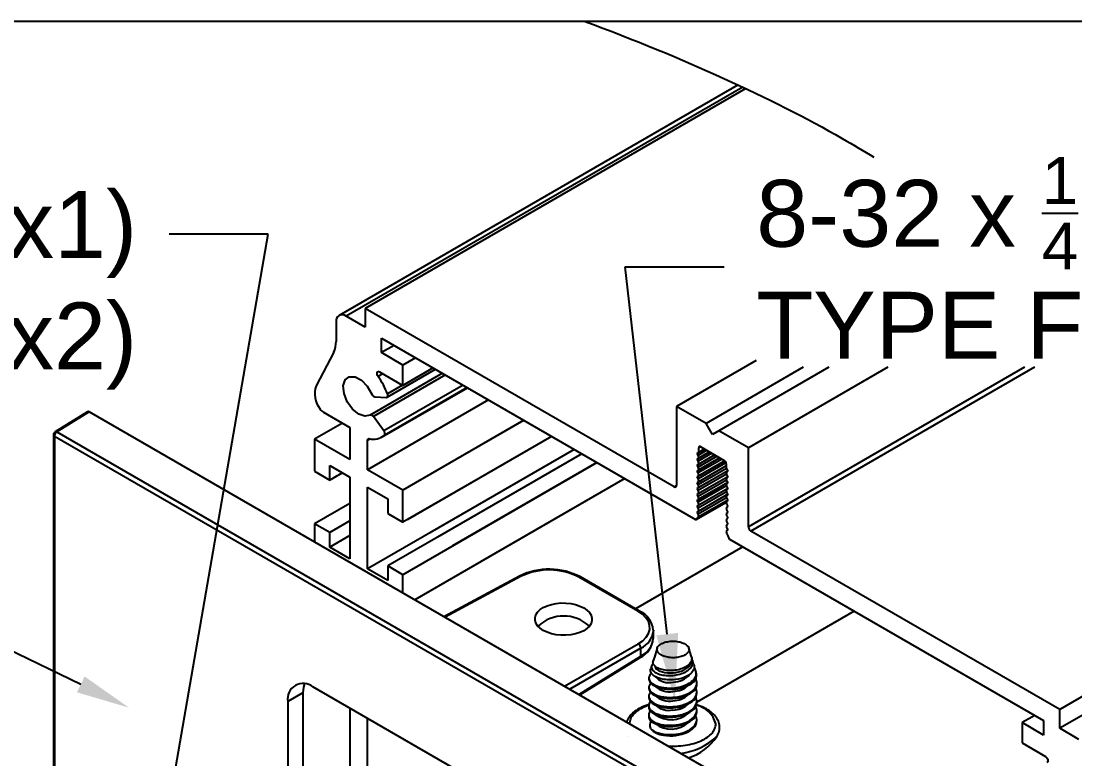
# Model space of a CAD drawing. Extents: x -0.92 to 7.46, y -5.99 to 0.
# Drawn here: x 2.168 to 5.122, y -2.069 to 0 of the extents above; entities that cross this region are included whole.
import ezdxf
from ezdxf import colors
from ezdxf.entities.mleader import LeaderData, LeaderLine
from ezdxf.math import Vec2, Vec3

# ---------------------------------------------------------------- set-up
doc = ezdxf.new("R2010")
doc.units = 0
doc.header["$LTSCALE"] = 0.5
doc.header["$MEASUREMENT"] = 0
for name, color, linetype in [('Dimension', 10, 'CONTINUOUS'), ('End Cap', 92, 'CONTINUOUS'), ('FAB DWG', 221, 'CONTINUOUS'), ('Hardware', 242, 'CONTINUOUS'), ('Housing', 150, 'CONTINUOUS')]:
    doc.layers.add(name, color=color, linetype=linetype)
doc.layers.add('Text-Unprinted', color=131, linetype='CONTINUOUS', plot=False)
doc.styles.add('LSAD_Standard', font='arial.ttf')
doc.styles.get("Standard").update_dxf_attribs({"font": 'arial.ttf'})

msp = doc.modelspace()

# ---------------------------------------------------------------- linework, layer by layer
at = {"layer": 'Dimension', "transparency": 16777216}
msp.add_open_spline([(3.7467, 0), (4.0276, -0.1045), (4.269, -0.2141), (4.4701, -0.3288), (4.5006, -0.3463), (4.5302, -0.3638), (4.5589, -0.3815)], degree=3, knots=[-0.0560677, -0.0560677, -0.0560677, -0.0560677, 0.1208219, 0.1208219, 0.1208219, 0.1476754, 0.1476754, 0.1476754, 0.1476754], dxfattribs=at)
at = {"layer": 'End Cap', "linetype": 'Continuous', "lineweight": 25, "transparency": 16777216}
for p, q in [((2.3541, -1.0955), (2.2632, -1.1517)), ((2.3592, -1.0959), (2.2684, -1.1521)), ((4.576, -2.3756), (2.3592, -1.0959)), ((2.2684, -1.1521), (4.4819, -2.4299)), ((2.2585, -1.1602), (2.2585, -2.3559)), ((4.475, -2.4421), (2.2614, -1.1643)), ((2.2614, -1.1643), (2.2614, -2.3577)), ((3.5654, -1.5561), (3.3536, -1.6699)), ((3.5703, -1.5566), (3.3565, -1.6716)), ((3.897, -1.6546), (3.7315, -1.5591)), ((3.9405, -1.7076), (3.9405, -1.7093)), ((3.9405, -1.729), (3.9405, -1.7093)), ((3.6919, -1.8652), (3.8984, -1.746)), ((3.9055, -1.7583), (3.7061, -1.8734)), ((3.9055, -1.7802), (3.9055, -1.7583)), ((3.7312, -1.8879), (3.9055, -1.7802)), ((3.734, -1.8895), (3.9035, -1.7847))]:
    msp.add_line(p, q, dxfattribs=at)
at = {"layer": 'End Cap', "transparency": 16777216}
for p, q in [((2.9581, -1.883), (2.9156, -1.9075)), ((2.9581, -1.883), (2.9581, -2.3874)), ((3.75, -2.3075), (2.9863, -1.8667)), ((2.9156, -1.9075), (2.9156, -2.3629))]:
    msp.add_line(p, q, dxfattribs=at)
at = {"layer": 'End Cap', "linetype": 'Continuous', "lineweight": 25, "transparency": 16777216, "flags": 128}
for points in [[(3.7452, -1.6453), (3.7541, -1.6515), (3.7611, -1.6584), (3.7659, -1.6659), (3.7683, -1.6737), (3.7683, -1.6816), (3.7659, -1.6893), (3.7611, -1.6967), (3.7541, -1.7035), (3.7452, -1.7095), (3.7345, -1.7145), (3.7224, -1.7183), (3.7093, -1.7209), (3.6956, -1.7221), (3.6816, -1.722), (3.6679, -1.7204), (3.6548, -1.7176), (3.6427, -1.7135), (3.632, -1.7083), (3.6231, -1.7022), (3.6161, -1.6953), (3.6113, -1.6878), (3.6089, -1.68), (3.6089, -1.6721), (3.6113, -1.6643), (3.6161, -1.6569), (3.6231, -1.6501), (3.632, -1.6442), (3.6427, -1.6392), (3.6548, -1.6354), (3.6679, -1.6328), (3.6816, -1.6315), (3.6956, -1.6317), (3.7093, -1.6332), (3.7224, -1.636), (3.7345, -1.6401), (3.7452, -1.6453)], [(3.8984, -1.746), (3.9109, -1.7374), (3.9205, -1.7277), (3.9271, -1.7172), (3.9303, -1.7061), (3.9301, -1.6949), (3.9266, -1.6838), (3.9197, -1.6732), (3.9097, -1.6633), (3.897, -1.6546)]]:
    msp.add_lwpolyline(points, dxfattribs=at)
at = {"layer": 'End Cap', "transparency": 16777216, "flags": 128}
msp.add_lwpolyline([(2.9623, -1.8577), (2.9594, -1.8679), (2.9581, -1.883)], dxfattribs=at)
at = {"layer": 'End Cap', "linetype": 'Continuous', "lineweight": 25, "transparency": 16777216}
for centre, radius, start, end in [((2.3563, -1.0998), 0.00489, 53.5686, 116.4622), ((2.2685, -1.1602), 0.01, 121.7291, 180), ((2.2768, -1.165), 0.0154, 123.2297, 177.3477), ((2.2655, -1.156), 0.00487, 53.4892, 117.3259), ((2.2633, -1.1598), 0.0048, 184.1293, 247.1908), ((3.6484, -1.7249), 0.1881, 62.1081, 116.1694), ((3.5673, -1.5606), 0.00494, 53.6019, 112.9652), ((3.6485, -1.7179), 0.1792, 62.4106, 115.8674), ((3.7343, -1.5631), 0.00495, 65.3602, 124.6041), ((3.8998, -1.6587), 0.00495, 65.376, 124.6028), ((3.8758, -1.7133), 0.0646, 5.3014, 66.2193), ((3.6892, -1.7736), 0.1055, 46.9275, 133.0523), ((3.8807, -1.7035), 0.0601, 294.3282, 354.4653), ((3.8745, -1.7255), 0.0659, 296.1053, 355.2355), ((3.8787, -1.7243), 0.062, 295.5449, 355.6768), ((3.8905, -1.7587), 0.0149, 1.7215, 58.2785), ((3.9005, -1.7808), 0.00494, 307.033, 6.4015)]:
    msp.add_arc(centre, radius, start, end, dxfattribs=at)
at = {"layer": 'End Cap', "transparency": 16777216}
msp.add_arc((2.9587, -1.9005), 0.0437, 50.7967, 189.214, dxfattribs=at)
at = {"layer": 'Hardware', "linetype": 'Continuous', "lineweight": 25, "transparency": 16777216}
for p, q in [((3.9515, -1.7579), (3.9456, -1.7767)), ((4.0474, -1.7824), (4.0401, -1.7584)), ((3.9452, -1.7778), (3.9401, -1.7941)), ((3.9449, -1.7809), (3.9449, -1.7812)), ((4.0542, -1.8046), (4.0503, -1.7918)), ((3.9357, -1.8077), (3.9331, -1.8161)), ((4.0609, -1.8267), (4.0594, -1.8218)), ((3.9281, -1.8414), (3.928, -1.8447)), ((4.0625, -1.8584), (4.0625, -1.8552)), ((3.9279, -1.8675), (3.9279, -1.8707)), ((3.9958, -1.87), (4.0015, -1.8695)), ((4.0624, -1.8845), (4.0624, -1.8813)), ((3.9276, -1.9197), (3.9276, -1.9229)), ((3.9278, -1.8936), (3.9278, -1.8968)), ((4.0622, -1.9106), (4.0623, -1.9073)), ((3.9275, -1.9457), (3.9275, -1.949)), ((4.0621, -1.9367), (4.0621, -1.9334)), ((4.062, -1.9628), (4.062, -1.9595)), ((3.8708, -2.0047), (3.8709, -2.0049)), ((4.118, -2.0063), (4.1181, -2.006))]:
    msp.add_line(p, q, dxfattribs=at)
at = {"layer": 'Hardware', "linetype": 'Continuous', "lineweight": 25, "transparency": 16777216, "flags": 128}
for points in [[(3.9509, -1.7618), (3.9511, -1.7598), (3.9516, -1.7578), (3.9524, -1.7558), (3.9535, -1.7539), (3.955, -1.752), (3.9568, -1.7502), (3.9589, -1.7485), (3.9612, -1.7469), (3.9639, -1.7454), (3.9667, -1.7441), (3.9698, -1.7428), (3.9731, -1.7417), (3.9766, -1.7408), (3.9802, -1.74), (3.9839, -1.7394), (3.9877, -1.739), (3.9916, -1.7387), (3.9955, -1.7387), (3.9994, -1.7387), (4.0033, -1.739), (4.0071, -1.7395), (4.0109, -1.7401), (4.0145, -1.7408), (4.018, -1.7418), (4.0213, -1.7429), (4.0244, -1.7441), (4.0273, -1.7455), (4.03, -1.747), (4.0324, -1.7486), (4.0345, -1.7503), (4.0363, -1.7521), (4.0378, -1.7539), (4.039, -1.7559), (4.0399, -1.7578), (4.0404, -1.7599), (4.0406, -1.7619), (4.0405, -1.7639), (4.04, -1.7659), (4.0392, -1.7679), (4.038, -1.7698), (4.0365, -1.7717), (4.0347, -1.7735), (4.0327, -1.7752), (4.0303, -1.7768), (4.0277, -1.7782), (4.0248, -1.7796), (4.0217, -1.7808), (4.0184, -1.7819), (4.015, -1.7828), (4.0114, -1.7836), (4.0076, -1.7842), (4.0038, -1.7847), (3.9999, -1.7849), (3.996, -1.785), (3.9921, -1.7849), (3.9882, -1.7846), (3.9844, -1.7842), (3.9807, -1.7836), (3.9771, -1.7828), (3.9736, -1.7819), (3.9703, -1.7808), (3.9671, -1.7796), (3.9642, -1.7782), (3.9616, -1.7767), (3.9592, -1.7751), (3.9571, -1.7734), (3.9552, -1.7716), (3.9537, -1.7697), (3.9525, -1.7678), (3.9517, -1.7658), (3.9511, -1.7638), (3.9509, -1.7618)], [(3.9401, -1.8011), (3.9389, -1.8022), (3.9373, -1.8044), (3.9361, -1.8067), (3.9354, -1.8088), (3.9352, -1.811), (3.9353, -1.8132), (3.9359, -1.8155), (3.9369, -1.8176), (3.9384, -1.8197), (3.9403, -1.8218), (3.9425, -1.8238), (3.9451, -1.8256), (3.9481, -1.8274), (3.9515, -1.829), (3.9552, -1.8304), (3.959, -1.8316), (3.9631, -1.8326), (3.9675, -1.8335), (3.9721, -1.8342), (3.9767, -1.8346), (3.9815, -1.8349), (3.9865, -1.8349), (3.9915, -1.8348), (3.9959, -1.8344)], [(3.9959, -1.8208), (3.9914, -1.821), (3.9868, -1.821), (3.9822, -1.8209), (3.9776, -1.8205), (3.9734, -1.82), (3.9692, -1.8193), (3.9651, -1.8184), (3.9613, -1.8173), (3.9578, -1.8161), (3.9545, -1.8147), (3.9514, -1.8131), (3.9487, -1.8114), (3.9463, -1.8097), (3.9443, -1.8078), (3.9426, -1.8059), (3.9412, -1.8038), (3.9403, -1.8018), (3.9397, -1.7997), (3.9395, -1.7975), (3.9397, -1.7954), (3.9401, -1.7941)], [(3.9449, -1.7812), (3.9449, -1.7813), (3.945, -1.7825)], [(4.0474, -1.7825), (4.0477, -1.7834), (4.0481, -1.786), (4.0482, -1.7886), (4.0479, -1.7912), (4.0473, -1.7937), (4.0463, -1.7963), (4.0448, -1.7988), (4.0431, -1.8012), (4.0411, -1.8035), (4.0386, -1.8057), (4.0359, -1.8078), (4.0329, -1.8098), (4.0297, -1.8117), (4.0261, -1.8135), (4.0223, -1.8151), (4.0184, -1.8165), (4.0143, -1.8177), (4.0099, -1.8188), (4.0054, -1.8196), (4.0007, -1.8203), (3.9959, -1.8208)], [(3.9959, -1.8344), (4.0006, -1.8339), (4.0054, -1.8332), (4.0101, -1.8322), (4.0148, -1.831), (4.0191, -1.8296), (4.0233, -1.828), (4.0274, -1.8262), (4.0313, -1.8242), (4.0348, -1.8221), (4.038, -1.8199), (4.041, -1.8175), (4.0437, -1.8149), (4.0459, -1.8124), (4.0477, -1.8097), (4.0492, -1.8069), (4.0503, -1.804), (4.051, -1.8012), (4.0512, -1.7984), (4.051, -1.7954), (4.0505, -1.7926), (4.0495, -1.7898), (4.0482, -1.7871), (4.0482, -1.787)], [(3.9959, -1.8272), (4.0036, -1.8263), (4.0113, -1.8247), (4.0188, -1.8224), (4.0258, -1.8195), (4.0319, -1.8161), (4.0369, -1.8124), (4.0409, -1.8084), (4.0439, -1.8041), (4.0458, -1.7994), (4.0461, -1.7966)], [(3.935, -1.8282), (3.9331, -1.8299), (3.9303, -1.8337), (3.9286, -1.8376), (3.9281, -1.8417), (3.9287, -1.8457), (3.9305, -1.8497), (3.9334, -1.8534), (3.9373, -1.8569), (3.9421, -1.8601), (3.9478, -1.8629), (3.9546, -1.8654), (3.9621, -1.8674), (3.9702, -1.8689), (3.9786, -1.8698), (3.9872, -1.8702), (3.9958, -1.87)], [(3.9958, -1.847), (3.9907, -1.8472), (3.9856, -1.8472), (3.9804, -1.847), (3.9753, -1.8465), (3.9704, -1.8459), (3.9658, -1.8451), (3.9612, -1.844), (3.9568, -1.8427), (3.9529, -1.8413), (3.9492, -1.8397), (3.9458, -1.8379), (3.9427, -1.836), (3.94, -1.834), (3.9378, -1.8318), (3.9358, -1.8296), (3.9343, -1.8273), (3.9333, -1.8249), (3.9326, -1.8226), (3.9324, -1.8201), (3.9327, -1.8176), (3.9331, -1.8161)], [(3.9449, -1.8084), (3.9452, -1.8104), (3.9466, -1.8132), (3.9488, -1.8159), (3.9517, -1.8184), (3.9553, -1.8207), (3.9597, -1.8227), (3.9658, -1.8248), (3.9728, -1.8263), (3.9803, -1.8272), (3.9881, -1.8275), (3.9959, -1.8272)], [(4.0541, -1.8046), (4.0547, -1.8067), (4.055, -1.8096), (4.055, -1.8125), (4.0545, -1.8153), (4.0536, -1.8182), (4.0523, -1.8211), (4.0505, -1.8238), (4.0485, -1.8264), (4.0459, -1.8289), (4.043, -1.8314), (4.0399, -1.8337), (4.0364, -1.8358), (4.0325, -1.8379), (4.0284, -1.8397), (4.0241, -1.8414), (4.0196, -1.8429), (4.0147, -1.8442), (4.0098, -1.8453), (4.0029, -1.8463), (3.9958, -1.847)], [(4.0015, -1.8695), (4.0067, -1.8687), (4.0119, -1.8677), (4.0171, -1.8665), (4.0222, -1.865), (4.0271, -1.8633), (4.0318, -1.8614), (4.0364, -1.8592), (4.0406, -1.8568), (4.0444, -1.8543), (4.0479, -1.8516), (4.051, -1.8488), (4.0538, -1.8458), (4.056, -1.8428), (4.0578, -1.8397), (4.0592, -1.8364), (4.0601, -1.8331), (4.0604, -1.8299), (4.0604, -1.8266), (4.0598, -1.8233), (4.0588, -1.8201), (4.0574, -1.8169), (4.0555, -1.8139), (4.0549, -1.8131)], [(3.9329, -1.856), (3.9302, -1.8597), (3.9285, -1.8637), (3.9279, -1.8677), (3.9286, -1.8718), (3.9304, -1.8757), (3.9333, -1.8795), (3.9371, -1.883), (3.9419, -1.8861), (3.9477, -1.889), (3.9544, -1.8915), (3.9619, -1.8935), (3.97, -1.895), (3.9785, -1.8959), (3.9871, -1.8963), (3.9956, -1.896)], [(3.9281, -1.8447), (3.928, -1.8449), (3.9287, -1.849), (3.9305, -1.8529), (3.9334, -1.8567), (3.9373, -1.8601), (3.942, -1.8633), (3.9478, -1.8662), (3.9545, -1.8687), (3.9621, -1.8707), (3.9701, -1.8722), (3.9786, -1.8731), (3.9872, -1.8734), (3.9958, -1.8732)], [(3.9956, -1.896), (4.0041, -1.8953), (4.0127, -1.8939), (4.0212, -1.8919), (4.0292, -1.8892), (4.0367, -1.8861), (4.0433, -1.8825), (4.049, -1.8785), (4.0537, -1.8744), (4.0575, -1.8699), (4.0603, -1.8651), (4.062, -1.86), (4.0625, -1.8548), (4.0619, -1.8496), (4.0601, -1.8445), (4.0594, -1.8434)], [(3.9956, -1.8993), (4.0041, -1.8985), (4.0127, -1.8971), (4.0212, -1.8951), (4.0292, -1.8925), (4.0366, -1.8893), (4.0433, -1.8857), (4.049, -1.8818), (4.0537, -1.8776), (4.0574, -1.8732), (4.0602, -1.8684), (4.062, -1.8633), (4.0625, -1.8584)], [(3.9328, -1.8821), (3.93, -1.8858), (3.9283, -1.8898), (3.9278, -1.8938), (3.9284, -1.8979), (3.9303, -1.9018), (3.9332, -1.9056), (3.937, -1.909), (3.9418, -1.9122), (3.9476, -1.9151), (3.9543, -1.9176), (3.9618, -1.9196), (3.9699, -1.9211), (3.9784, -1.922), (3.987, -1.9223), (3.9955, -1.9221)], [(3.9279, -1.8707), (3.9279, -1.871), (3.9286, -1.8751), (3.9304, -1.879), (3.9333, -1.8828), (3.9371, -1.8862), (3.9419, -1.8894), (3.9477, -1.8923), (3.9544, -1.8948), (3.9619, -1.8968), (3.97, -1.8983), (3.9785, -1.8992), (3.9871, -1.8995), (3.9956, -1.8993)], [(3.9955, -1.9221), (4.004, -1.9214), (4.0126, -1.92), (4.021, -1.918), (4.0291, -1.9153), (4.0365, -1.9122), (4.0432, -1.9086), (4.0489, -1.9046), (4.0536, -1.9005), (4.0573, -1.896), (4.0601, -1.8912), (4.0618, -1.8861), (4.0624, -1.8809), (4.0617, -1.8757), (4.0599, -1.8706), (4.0594, -1.8698)], [(3.9955, -1.9254), (4.004, -1.9246), (4.0126, -1.9232), (4.021, -1.9212), (4.0291, -1.9186), (4.0365, -1.9154), (4.0432, -1.9118), (4.0489, -1.9079), (4.0536, -1.9037), (4.0573, -1.8993), (4.0601, -1.8945), (4.0618, -1.8894), (4.0623, -1.8845)], [(3.9282, -1.916), (3.9256, -1.9168), (3.9202, -1.9187), (3.915, -1.9207), (3.91, -1.9229), (3.9051, -1.9252), (3.9005, -1.9276), (3.8961, -1.9302), (3.8919, -1.933), (3.8879, -1.9358), (3.8842, -1.9388), (3.8808, -1.9419), (3.8776, -1.9451), (3.8747, -1.9484), (3.8721, -1.9518), (3.8699, -1.9553), (3.8679, -1.9589), (3.8663, -1.9625), (3.8653, -1.9653)], [(3.9278, -1.9182), (3.9246, -1.9194), (3.9194, -1.9213), (3.9145, -1.9235), (3.9098, -1.9257), (3.9053, -1.9281), (3.9011, -1.9306), (3.8972, -1.9332), (3.8935, -1.9359), (3.8901, -1.9387), (3.8871, -1.9416), (3.8843, -1.9446), (3.8818, -1.9477), (3.8797, -1.9508), (3.8778, -1.954), (3.8764, -1.9572), (3.8752, -1.9605), (3.8744, -1.9638), (3.8739, -1.9671), (3.8738, -1.9704)], [(3.9327, -1.9082), (3.9299, -1.9119), (3.9282, -1.9159), (3.9276, -1.9199), (3.9283, -1.924), (3.9301, -1.9279), (3.933, -1.9317), (3.9369, -1.9351), (3.9416, -1.9383), (3.9474, -1.9412), (3.9541, -1.9437), (3.9616, -1.9457), (3.9697, -1.9472), (3.9782, -1.9481), (3.9868, -1.9484), (3.9953, -1.9482)], [(3.9278, -1.8968), (3.9278, -1.8971), (3.9284, -1.9011), (3.9302, -1.9051), (3.9331, -1.9088), (3.937, -1.9123), (3.9418, -1.9155), (3.9475, -1.9184), (3.9543, -1.9209), (3.9618, -1.9229), (3.9699, -1.9244), (3.9783, -1.9253), (3.9869, -1.9256), (3.9955, -1.9254)], [(3.9953, -1.9482), (4.0039, -1.9475), (4.0124, -1.9461), (4.0209, -1.944), (4.0289, -1.9414), (4.0364, -1.9383), (4.043, -1.9347), (4.0487, -1.9307), (4.0534, -1.9265), (4.0572, -1.9221), (4.06, -1.9173), (4.0617, -1.9122), (4.0623, -1.907), (4.0616, -1.9018), (4.0598, -1.8967), (4.0593, -1.8959)], [(3.9953, -1.9515), (4.0038, -1.9507), (4.0124, -1.9493), (4.0209, -1.9473), (4.0289, -1.9447), (4.0364, -1.9415), (4.043, -1.9379), (4.0487, -1.934), (4.0534, -1.9298), (4.0572, -1.9254), (4.06, -1.9206), (4.0617, -1.9155), (4.0622, -1.9106)], [(4.1179, -2.0063), (4.1185, -2.0054), (4.1206, -2.0018), (4.1223, -1.9983), (4.1238, -1.9947), (4.1248, -1.991), (4.1256, -1.9874), (4.1261, -1.9837), (4.1262, -1.9803), (4.1262, -1.9797), (4.1261, -1.9775), (4.1257, -1.9739), (4.1251, -1.9703), (4.1241, -1.9667), (4.1228, -1.9632), (4.1212, -1.9597), (4.1193, -1.9563), (4.1171, -1.9529), (4.1146, -1.9495), (4.1118, -1.9463), (4.1087, -1.9431), (4.1054, -1.94), (4.1017, -1.937), (4.0978, -1.9341), (4.0937, -1.9314), (4.0893, -1.9287), (4.0847, -1.9262), (4.0799, -1.9239), (4.0749, -1.9216), (4.0697, -1.9196), (4.0644, -1.9176), (4.0613, -1.9166)], [(3.9325, -1.9343), (3.9298, -1.938), (3.928, -1.9419), (3.9275, -1.946), (3.9282, -1.9501), (3.93, -1.954), (3.9329, -1.9578), (3.9367, -1.9612), (3.9415, -1.9644), (3.9473, -1.9673), (3.954, -1.9698), (3.9615, -1.9718), (3.9696, -1.9733), (3.9781, -1.9742), (3.9867, -1.9745), (3.9952, -1.9743), (4.0037, -1.9735), (4.0123, -1.9721), (4.0207, -1.9701), (4.0288, -1.9675), (4.0362, -1.9643), (4.0429, -1.9607), (4.0486, -1.9568), (4.0533, -1.9526), (4.057, -1.9482), (4.0598, -1.9434), (4.0616, -1.9383), (4.0621, -1.9331), (4.0615, -1.9279), (4.0596, -1.9228), (4.0591, -1.922)], [(3.9275, -1.949), (3.9275, -1.9493), (3.9281, -1.9533), (3.93, -1.9573), (3.9329, -1.961), (3.9367, -1.9645), (3.9415, -1.9677), (3.9473, -1.9705), (3.954, -1.973), (3.9615, -1.9751), (3.9696, -1.9765), (3.978, -1.9774), (3.9867, -1.9778), (3.9952, -1.9776), (4.0037, -1.9768), (4.0123, -1.9754), (4.0207, -1.9734), (4.0288, -1.9708), (4.0362, -1.9676), (4.0429, -1.964), (4.0486, -1.9601), (4.0533, -1.9559), (4.057, -1.9515), (4.0598, -1.9466), (4.0615, -1.9416), (4.0621, -1.9367)], [(3.9277, -1.9229), (3.9276, -1.9232), (3.9283, -1.9272), (3.9301, -1.9312), (3.933, -1.9349), (3.9368, -1.9384), (3.9416, -1.9416), (3.9474, -1.9445), (3.9541, -1.9469), (3.9616, -1.949), (3.9697, -1.9504), (3.9782, -1.9513), (3.9868, -1.9517), (3.9953, -1.9515)], [(3.9324, -1.9835), (3.9363, -1.9871), (3.9412, -1.9904), (3.9471, -1.9934), (3.9539, -1.9959), (3.9614, -1.9979), (3.9695, -1.9994), (3.9779, -2.0003), (3.9865, -2.0006), (3.9951, -2.0004), (4.0036, -1.9996), (4.0122, -1.9982), (4.0206, -1.9962), (4.0287, -1.9936), (4.0361, -1.9904), (4.0427, -1.9868), (4.0485, -1.9829), (4.0531, -1.9787), (4.0569, -1.9743), (4.0597, -1.9695), (4.0614, -1.9644), (4.062, -1.9592), (4.0613, -1.954), (4.0595, -1.9489), (4.059, -1.948)], [(3.9689, -2.0025), (3.9775, -2.0035), (3.9863, -2.0039), (3.995, -2.0037), (4.0036, -2.0029), (4.0121, -2.0015), (4.0206, -1.9995), (4.0286, -1.9969), (4.0361, -1.9937), (4.0427, -1.9901), (4.0484, -1.9861), (4.0531, -1.982), (4.0569, -1.9775), (4.0597, -1.9727), (4.0614, -1.9677), (4.0619, -1.9628)], [(3.9817, -2.0325), (3.9857, -2.0328), (3.9921, -2.0329), (3.9986, -2.033), (4.005, -2.0328), (4.0114, -2.0324), (4.0177, -2.0319), (4.024, -2.0312), (4.0302, -2.0303), (4.0363, -2.0293), (4.0423, -2.0281), (4.0481, -2.0267), (4.0538, -2.0252), (4.0593, -2.0235), (4.0647, -2.0217), (4.0698, -2.0197), (4.0748, -2.0176), (4.0795, -2.0153), (4.0839, -2.013), (4.0881, -2.0105), (4.0921, -2.0079), (4.0957, -2.0051), (4.0991, -2.0023), (4.1022, -1.9994), (4.105, -1.9964), (4.1075, -1.9934), (4.1096, -1.9902), (4.1114, -1.9871), (4.1129, -1.9838), (4.1141, -1.9806), (4.1149, -1.9773), (4.1154, -1.974), (4.1155, -1.9706), (4.1155, -1.9706)]]:
    msp.add_lwpolyline(points, dxfattribs=at)
at = {"layer": 'Hardware', "linetype": 'Continuous', "lineweight": 25, "transparency": 16777216}
for centre, radius, start, end in [((3.9517, -1.7807), 0.00696, 155.6588, 195.3511), ((3.9587, -1.781), 0.0138, 162.1778, 186.6211), ((3.9961, -1.7923), 0.061, 269.6026, 319.9545), ((4.0327, -1.8325), 0.0288, 298.4622, 11.5656), ((3.9836, -1.8037), 0.051, 222.1701, 283.7046), ((3.9935, -1.7752), 0.0981, 271.3425, 302.6549), ((3.9998, -1.7716), 0.0979, 270.9611, 298.4057), ((3.9847, -1.8238), 0.0566, 227.4358, 281.0463), ((3.9949, -1.8407), 0.0648, 270.4405, 313.146), ((3.9951, -1.8146), 0.0648, 270.4405, 313.146), ((3.9844, -1.876), 0.0566, 227.4358, 281.0463), ((3.9846, -1.8499), 0.0566, 227.4358, 281.0463), ((3.9948, -1.8668), 0.0648, 270.4405, 313.146), ((4.0478, -1.9869), 0.0696, 13.491, 79.3447), ((3.9903, -1.8873), 0.0718, 231.866, 312.6281), ((3.9486, -1.9747), 0.0184, 139.0853, 208.5339), ((3.9902, -1.9134), 0.0718, 231.866, 312.6281), ((3.9782, -1.9403), 0.0629, 223.3608, 261.5341), ((3.9952, -1.8742), 0.1803, 277.1038, 312.9289), ((3.9949, -1.9254), 0.1473, 287.5721, 326.805)]:
    msp.add_arc(centre, radius, start, end, dxfattribs=at)
at = {"layer": 'Housing', "linetype": 'Continuous', "lineweight": 25, "transparency": 16777216}
for p, q in [((4.1786, -0.1791), (3.0593, -0.8256)), ((4.1916, -0.1851), (3.0793, -0.8276)), ((4.2002, -0.1892), (3.133, -0.8055)), ((3.133, -0.8055), (3.133, -0.8586)), ((3.9992, -1.306), (3.133, -0.8055)), ((3.051, -0.8439), (3.051, -0.898)), ((3.133, -0.8586), (3.0793, -0.8276)), ((3.1783, -0.8888), (4.059, -1.3976)), ((3.1783, -0.9296), (3.1783, -0.8888)), ((3.2136, -0.9092), (3.1783, -0.9296)), ((3.0444, -0.9286), (2.9949, -1.0226)), ((3.2384, -0.9644), (3.1783, -0.9296)), ((3.2737, -0.944), (3.2384, -0.9644)), ((3.2384, -1.0215), (3.2384, -0.9644)), ((3.3232, -0.9725), (3.2384, -1.0215)), ((4.229, -0.9515), (4.0057, -1.0804)), ((4.229, -0.9515), (4.0057, -1.0804)), ((4.3609, -0.9707), (4.0883, -1.1281)), ((4.4329, -0.9707), (4.1063, -1.1593)), ((4.4329, -0.9707), (4.1243, -1.1489)), ((4.5981, -0.9707), (4.2069, -1.1966)), ((4.9808, -0.9707), (4.2069, -1.4176)), ((5.009, -0.9707), (4.214, -1.4299)), ((3.3492, -0.9876), (3.1466, -1.1046)), ((3.3575, -0.9923), (3.1556, -1.1089)), ((3.1816, -0.9887), (3.1688, -0.9961)), ((3.1729, -0.9837), (3.2384, -1.0215)), ((3.1942, -1.0547), (3.3298, -0.9764)), ((3.1804, -1.166), (3.4192, -1.028)), ((3.407, -1.0209), (3.1848, -1.1493)), ((3.4187, -1.0277), (3.1861, -1.162)), ((3.2376, -1.0211), (3.1954, -1.0455)), ((3.4786, -1.0623), (3.1394, -1.2582)), ((3.4788, -1.0623), (3.1394, -1.2582)), ((3.16, -1.0539), (3.1922, -1.0551)), ((4.0057, -1.0804), (4.0057, -1.3015)), ((4.0883, -1.1281), (4.0057, -1.0804)), ((3.0154, -1.0968), (3.0899, -1.1398)), ((3.1848, -1.1493), (3.1556, -1.1089)), ((3.5778, -1.1194), (3.2384, -1.3154)), ((3.5776, -1.1195), (3.2384, -1.3154)), ((3.0686, -1.1276), (2.9909, -1.1725)), ((3.0687, -1.1276), (2.9909, -1.1725)), ((3.0899, -1.1398), (3.0899, -1.2296)), ((3.0899, -1.1399), (3.0899, -1.2297)), ((4.1063, -1.1593), (4.0883, -1.1281)), ((4.1243, -1.1489), (4.1063, -1.1593)), ((4.2069, -1.1966), (4.1243, -1.1489)), ((2.9909, -1.1725), (2.9909, -1.248)), ((3.0899, -1.2296), (2.9909, -1.1725)), ((2.9909, -1.1725), (2.9909, -1.2623)), ((3.0899, -1.2297), (2.9909, -1.1725)), ((3.1471, -1.1714), (3.1394, -1.1759)), ((3.1471, -1.1714), (3.1394, -1.1759)), ((3.1394, -1.2582), (3.1394, -1.1759)), ((3.1394, -1.2582), (3.1394, -1.1759)), ((3.6556, -1.1643), (3.2384, -1.4052)), ((3.6553, -1.1644), (3.2507, -1.3981)), ((3.7193, -1.2011), (3.1394, -1.5359)), ((3.7189, -1.2011), (3.3142, -1.4348)), ((4.0842, -1.1998), (4.063, -1.2121)), ((4.0842, -1.1998), (4.063, -1.2121)), ((4.0985, -1.208), (4.063, -1.2286)), ((4.0985, -1.2081), (4.063, -1.2286)), ((4.063, -1.2121), (4.0676, -1.2092)), ((4.063, -1.2121), (4.0676, -1.2092)), ((4.0905, -1.2035), (4.066, -1.2176)), ((4.0905, -1.2035), (4.066, -1.2176)), ((4.0983, -1.208), (4.066, -1.2266)), ((4.0984, -1.208), (4.066, -1.2267)), ((4.0733, -1.1935), (4.0676, -1.1968)), ((4.0733, -1.1935), (4.0676, -1.1968)), ((4.0676, -1.2092), (4.0676, -1.1968)), ((4.084, -1.1997), (4.0676, -1.2092)), ((4.084, -1.1997), (4.0676, -1.2092)), ((4.0733, -1.1935), (4.1394, -1.2317)), ((4.2069, -1.4176), (4.2069, -1.1966)), ((3.7405, -1.2133), (3.1959, -1.5277)), ((3.7829, -1.2378), (3.2384, -1.5522)), ((3.7401, -1.2133), (3.3355, -1.447)), ((3.7825, -1.2378), (3.3779, -1.4716)), ((4.066, -1.2176), (4.063, -1.2121)), ((4.066, -1.2176), (4.063, -1.2121)), ((4.1127, -1.2163), (4.063, -1.245)), ((4.1128, -1.2163), (4.063, -1.2451)), ((4.127, -1.2245), (4.063, -1.2615)), ((4.127, -1.2245), (4.063, -1.2615)), ((4.063, -1.2286), (4.066, -1.2266)), ((4.063, -1.2286), (4.066, -1.2267)), ((4.066, -1.234), (4.063, -1.2286)), ((4.066, -1.2341), (4.063, -1.2286)), ((4.141, -1.2329), (4.063, -1.2779)), ((4.141, -1.2329), (4.063, -1.278)), ((4.1048, -1.2117), (4.066, -1.234)), ((4.1048, -1.2117), (4.066, -1.2341)), ((4.1126, -1.2162), (4.066, -1.2431)), ((4.1126, -1.2162), (4.066, -1.2431)), ((4.119, -1.2199), (4.066, -1.2505)), ((4.119, -1.2199), (4.066, -1.2505)), ((4.1268, -1.2244), (4.066, -1.2595)), ((4.1269, -1.2245), (4.066, -1.2596)), ((4.1333, -1.2281), (4.066, -1.267)), ((4.1333, -1.2282), (4.066, -1.267)), ((4.1409, -1.2328), (4.066, -1.276)), ((4.1409, -1.2328), (4.066, -1.2761)), ((4.1444, -1.2381), (4.066, -1.2834)), ((4.1445, -1.2382), (4.066, -1.2835)), ((2.9909, -1.2623), (3.0333, -1.2868)), ((3.0333, -1.2459), (3.0899, -1.2786)), ((3.0333, -1.2725), (3.0333, -1.2459)), ((3.0333, -1.246), (3.0899, -1.2787)), ((3.0333, -1.2868), (3.0333, -1.246)), ((3.0687, -1.2664), (3.0333, -1.2868)), ((3.0686, -1.2663), (3.0456, -1.2796)), ((3.2384, -1.3154), (3.1394, -1.2582)), ((3.2384, -1.3154), (3.1394, -1.2582)), ((4.063, -1.245), (4.066, -1.2431)), ((4.063, -1.2451), (4.066, -1.2431)), ((4.066, -1.2505), (4.063, -1.245)), ((4.066, -1.2505), (4.063, -1.2451)), ((4.1451, -1.247), (4.063, -1.2944)), ((4.1451, -1.247), (4.063, -1.2944)), ((4.063, -1.2615), (4.066, -1.2595)), ((4.063, -1.2615), (4.066, -1.2596)), ((4.1491, -1.2611), (4.063, -1.3108)), ((4.1491, -1.2612), (4.063, -1.3109)), ((4.066, -1.267), (4.063, -1.2615)), ((4.066, -1.267), (4.063, -1.2615)), ((4.1451, -1.2468), (4.066, -1.2925)), ((4.1451, -1.2469), (4.066, -1.2925)), ((4.1452, -1.2542), (4.066, -1.2999)), ((4.1452, -1.2542), (4.066, -1.2999)), ((4.149, -1.261), (4.066, -1.3089)), ((4.1491, -1.261), (4.066, -1.309)), ((4.1451, -1.2415), (4.1451, -1.2539)), ((4.1451, -1.2539), (4.1497, -1.2622)), ((4.1497, -1.2622), (4.1466, -1.2641)), ((3.0899, -1.2786), (3.0899, -1.3052)), ((3.0899, -1.2787), (3.0899, -1.5073)), ((3.8607, -1.2827), (3.2718, -1.6227)), ((3.8603, -1.2827), (3.4556, -1.5165)), ((4.063, -1.2779), (4.066, -1.276)), ((4.063, -1.278), (4.066, -1.2761)), ((4.1491, -1.2776), (4.063, -1.3273)), ((4.1491, -1.2776), (4.063, -1.3274)), ((4.066, -1.2834), (4.063, -1.2779)), ((4.066, -1.2835), (4.063, -1.278)), ((4.063, -1.2944), (4.066, -1.2925)), ((4.063, -1.2944), (4.066, -1.2925)), ((4.1491, -1.294), (4.063, -1.3438)), ((4.1491, -1.2941), (4.063, -1.3438)), ((4.066, -1.2999), (4.063, -1.2944)), ((4.066, -1.2999), (4.063, -1.2944)), ((4.1455, -1.2705), (4.066, -1.3163)), ((4.1455, -1.2705), (4.066, -1.3164)), ((4.149, -1.2774), (4.066, -1.3254)), ((4.1491, -1.2775), (4.066, -1.3254)), ((4.1455, -1.2869), (4.066, -1.3328)), ((4.1455, -1.287), (4.066, -1.3329)), ((4.149, -1.2939), (4.066, -1.3418)), ((4.1491, -1.294), (4.066, -1.3419)), ((4.1466, -1.2732), (4.1497, -1.2787)), ((4.1497, -1.2787), (4.1466, -1.2806)), ((4.1466, -1.2896), (4.1497, -1.2951)), ((4.1497, -1.2951), (4.1466, -1.2971)), ((3.1394, -1.3072), (3.1959, -1.3399)), ((3.1394, -1.3338), (3.1394, -1.3072)), ((3.1394, -1.3072), (3.1959, -1.3399)), ((3.1394, -1.5359), (3.1394, -1.3072)), ((3.2384, -1.391), (3.2384, -1.3154)), ((3.2384, -1.4052), (3.2384, -1.3154)), ((4.0057, -1.3015), (3.9987, -1.3056)), ((4.063, -1.3108), (4.066, -1.3089)), ((4.063, -1.3109), (4.066, -1.309)), ((4.1491, -1.3105), (4.063, -1.3602)), ((4.1491, -1.3105), (4.063, -1.3603)), ((4.066, -1.3163), (4.063, -1.3108)), ((4.066, -1.3164), (4.063, -1.3109)), ((4.063, -1.3273), (4.066, -1.3254)), ((4.063, -1.3274), (4.066, -1.3254)), ((4.1491, -1.3269), (4.063, -1.3767)), ((4.1491, -1.327), (4.063, -1.3768)), ((4.066, -1.3328), (4.063, -1.3273)), ((4.066, -1.3329), (4.063, -1.3274)), ((4.1455, -1.3034), (4.066, -1.3493)), ((4.1455, -1.3034), (4.066, -1.3493)), ((4.149, -1.3104), (4.066, -1.3583)), ((4.1491, -1.3104), (4.066, -1.3584)), ((4.1455, -1.3198), (4.066, -1.3657)), ((4.1455, -1.3199), (4.066, -1.3658)), ((4.149, -1.3268), (4.066, -1.3748)), ((4.1491, -1.3269), (4.066, -1.3748)), ((4.1466, -1.3061), (4.1497, -1.3116)), ((4.1497, -1.3116), (4.1466, -1.3135)), ((4.1466, -1.3226), (4.1497, -1.328)), ((4.1497, -1.328), (4.1466, -1.33)), ((3.0899, -1.3522), (2.9909, -1.4093)), ((3.1959, -1.3399), (3.1959, -1.3665)), ((3.1959, -1.3399), (3.1959, -1.3807)), ((4.061, -1.3972), (4.1452, -1.3486)), ((4.0619, -1.3966), (4.1452, -1.3485)), ((4.063, -1.3438), (4.066, -1.3418)), ((4.063, -1.3438), (4.066, -1.3419)), ((4.1492, -1.3435), (4.063, -1.3933)), ((4.1492, -1.3436), (4.063, -1.3933)), ((4.066, -1.3493), (4.063, -1.3438)), ((4.066, -1.3493), (4.063, -1.3438)), ((4.063, -1.3602), (4.066, -1.3583)), ((4.063, -1.3603), (4.066, -1.3584)), ((4.1455, -1.3363), (4.066, -1.3822)), ((4.1455, -1.3364), (4.066, -1.3822)), ((4.149, -1.3433), (4.066, -1.3912)), ((4.1491, -1.3434), (4.066, -1.3913)), ((4.1466, -1.339), (4.1497, -1.3445)), ((4.1497, -1.3445), (4.1466, -1.3464)), ((4.1466, -1.3555), (4.1497, -1.361)), ((3.1959, -1.3807), (3.2384, -1.4052)), ((4.066, -1.3657), (4.063, -1.3602)), ((4.066, -1.3658), (4.063, -1.3603)), ((4.063, -1.3767), (4.066, -1.3748)), ((4.063, -1.3768), (4.066, -1.3748)), ((4.066, -1.3822), (4.063, -1.3767)), ((4.066, -1.3822), (4.063, -1.3768)), ((4.1497, -1.361), (4.1466, -1.3629)), ((4.1466, -1.3719), (4.1497, -1.3774)), ((4.1497, -1.3774), (4.1466, -1.3793)), ((4.1466, -1.3884), (4.1497, -1.3939)), ((2.9909, -1.4093), (2.9909, -1.4605)), ((3.0333, -1.4338), (2.9909, -1.4093)), ((3.0899, -1.4012), (3.0333, -1.4338)), ((4.063, -1.3933), (4.066, -1.3913)), ((4.1497, -1.3939), (4.1466, -1.3958)), ((4.1466, -1.4048), (4.1497, -1.4103)), ((4.1497, -1.4103), (4.1466, -1.4123)), ((3.0333, -1.4746), (3.0333, -1.4338)), ((3.0899, -1.442), (3.0333, -1.4746)), ((4.1466, -1.4213), (4.1497, -1.4268)), ((4.1497, -1.4268), (4.1467, -1.4287)), ((4.1467, -1.4378), (4.1497, -1.4432)), ((5.0797, -1.9299), (4.214, -1.4299)), ((3.0899, -1.5073), (3.0333, -1.4746)), ((4.1916, -1.4741), (3.8908, -1.6478)), ((4.1536, -1.4522), (5.0344, -1.9609)), ((3.1959, -1.5685), (3.1394, -1.5359)), ((3.1959, -1.5277), (3.1959, -1.5685)), ((3.2384, -1.5522), (3.1959, -1.5277)), ((3.2384, -1.6034), (3.2384, -1.5522)), ((3.9019, -1.6542), (3.7364, -1.5586)), ((4.5037, -1.6544), (4.062, -1.9095)), ((5.451, -1.7154), (5.0797, -1.9299)), ((5.4563, -1.7654), (5.0797, -1.9829)), ((5.0096, -1.9466), (4.9743, -1.967)), ((5.0797, -1.9829), (5.0797, -1.9299)), ((4.9743, -1.967), (4.9743, -2.0241)), ((5.0344, -2.0017), (4.9743, -1.967)), ((5.0344, -1.9609), (5.0344, -2.0017)), ((5.1334, -2.014), (5.0797, -1.9829)), ((4.9743, -2.0241), (5.0398, -2.0619))]:
    msp.add_line(p, q, dxfattribs=at)
at = {"layer": 'Housing', "transparency": 16777216}
for p, q in [((3.0899, -1.9265), (3.0899, -2.4635)), ((3.1394, -2.4921), (3.1394, -1.9551))]:
    msp.add_line(p, q, dxfattribs=at)
at = {"layer": 'Housing', "linetype": 'Continuous', "lineweight": 25, "transparency": 16777216, "flags": 128}
for points in [[(3.1464, -1.1047), (3.1318, -1.1081), (3.1144, -1.1021), (3.0969, -1.0877), (3.0825, -1.0673), (3.0734, -1.0443), (3.0713, -1.0227), (3.0765, -1.006), (3.088, -0.997), (3.1041, -0.9973), (3.1219, -1.0068), (3.1385, -1.0239), (3.1511, -1.0458)], [(3.1688, -0.9961), (3.1672, -0.9934), (3.1662, -0.9906), (3.1659, -0.9878), (3.1662, -0.9855), (3.1672, -0.9838), (3.1688, -0.9829), (3.1707, -0.9828), (3.1729, -0.9837)], [(3.1922, -1.0551), (3.1935, -1.055), (3.1945, -1.0545), (3.1954, -1.0536), (3.196, -1.0524), (3.1963, -1.0509), (3.1963, -1.0492), (3.196, -1.0474), (3.1954, -1.0455)], [(3.1556, -1.1089), (3.1545, -1.1076), (3.1533, -1.1064), (3.1521, -1.1054), (3.1508, -1.1047), (3.1496, -1.1043), (3.1484, -1.1041), (3.1473, -1.1043), (3.1464, -1.1047)], [(3.1394, -1.1759), (3.1395, -1.1747), (3.1397, -1.1736), (3.1401, -1.1726), (3.1407, -1.1719), (3.1414, -1.1713), (3.1422, -1.171), (3.1432, -1.1708), (3.1442, -1.1709)], [(3.1394, -1.1759), (3.1395, -1.1747), (3.1397, -1.1736), (3.1401, -1.1727), (3.1407, -1.1719), (3.1414, -1.1713), (3.1422, -1.171), (3.1432, -1.1709), (3.1442, -1.1709)], [(4.066, -1.2266), (4.0667, -1.226), (4.0672, -1.2252), (4.0675, -1.2242), (4.0676, -1.223), (4.0675, -1.2217), (4.0672, -1.2203), (4.0667, -1.219), (4.066, -1.2176)], [(4.066, -1.2267), (4.0667, -1.2261), (4.0672, -1.2253), (4.0675, -1.2242), (4.0676, -1.2231), (4.0675, -1.2217), (4.0672, -1.2204), (4.0667, -1.219), (4.066, -1.2176)], [(4.066, -1.2431), (4.0667, -1.2425), (4.0672, -1.2417), (4.0675, -1.2407), (4.0676, -1.2395), (4.0675, -1.2382), (4.0672, -1.2368), (4.0667, -1.2354), (4.066, -1.234)], [(4.066, -1.2431), (4.0667, -1.2425), (4.0672, -1.2417), (4.0675, -1.2407), (4.0676, -1.2395), (4.0675, -1.2382), (4.0672, -1.2368), (4.0667, -1.2354), (4.066, -1.2341)], [(4.066, -1.2595), (4.0667, -1.259), (4.0672, -1.2581), (4.0675, -1.2571), (4.0676, -1.2559), (4.0675, -1.2546), (4.0672, -1.2533), (4.0667, -1.2519), (4.066, -1.2505)], [(4.066, -1.2596), (4.0667, -1.259), (4.0672, -1.2582), (4.0675, -1.2572), (4.0676, -1.256), (4.0675, -1.2547), (4.0672, -1.2533), (4.0667, -1.2519), (4.066, -1.2505)], [(4.066, -1.276), (4.0667, -1.2754), (4.0672, -1.2746), (4.0675, -1.2736), (4.0676, -1.2724), (4.0675, -1.2711), (4.0672, -1.2697), (4.0667, -1.2683), (4.066, -1.267)], [(4.066, -1.2761), (4.0667, -1.2755), (4.0672, -1.2746), (4.0675, -1.2736), (4.0676, -1.2724), (4.0675, -1.2711), (4.0672, -1.2698), (4.0667, -1.2684), (4.066, -1.267)], [(4.1466, -1.2641), (4.146, -1.2647), (4.1455, -1.2655), (4.1452, -1.2666), (4.1451, -1.2677), (4.1452, -1.269), (4.1455, -1.2704), (4.146, -1.2718), (4.1466, -1.2732)], [(4.066, -1.2925), (4.0667, -1.2919), (4.0672, -1.2911), (4.0675, -1.29), (4.0676, -1.2889), (4.0675, -1.2876), (4.0672, -1.2862), (4.0667, -1.2848), (4.066, -1.2834)], [(4.066, -1.2925), (4.0667, -1.2919), (4.0672, -1.2911), (4.0675, -1.2901), (4.0676, -1.2889), (4.0675, -1.2876), (4.0672, -1.2862), (4.0667, -1.2848), (4.066, -1.2835)], [(4.066, -1.3089), (4.0667, -1.3083), (4.0672, -1.3075), (4.0675, -1.3065), (4.0676, -1.3053), (4.0675, -1.304), (4.0672, -1.3026), (4.0667, -1.3012), (4.066, -1.2999)], [(4.066, -1.309), (4.0667, -1.3084), (4.0672, -1.3076), (4.0675, -1.3065), (4.0676, -1.3054), (4.0675, -1.3041), (4.0672, -1.3027), (4.0667, -1.3013), (4.066, -1.2999)], [(4.1466, -1.2806), (4.146, -1.2812), (4.1455, -1.282), (4.1452, -1.283), (4.1451, -1.2842), (4.1452, -1.2855), (4.1455, -1.2869), (4.146, -1.2883), (4.1466, -1.2896)], [(4.1466, -1.2971), (4.146, -1.2976), (4.1455, -1.2985), (4.1452, -1.2995), (4.1451, -1.3007), (4.1452, -1.302), (4.1455, -1.3033), (4.146, -1.3047), (4.1466, -1.3061)], [(4.066, -1.3254), (4.0667, -1.3248), (4.0672, -1.324), (4.0675, -1.323), (4.0676, -1.3218), (4.0675, -1.3205), (4.0672, -1.3191), (4.0667, -1.3177), (4.066, -1.3163)], [(4.066, -1.3254), (4.0667, -1.3248), (4.0672, -1.324), (4.0675, -1.323), (4.0676, -1.3218), (4.0675, -1.3205), (4.0672, -1.3191), (4.0667, -1.3178), (4.066, -1.3164)], [(4.1466, -1.3135), (4.146, -1.3141), (4.1455, -1.3149), (4.1452, -1.3159), (4.1451, -1.3171), (4.1452, -1.3184), (4.1455, -1.3198), (4.146, -1.3212), (4.1466, -1.3226)], [(4.066, -1.3418), (4.0667, -1.3412), (4.0672, -1.3404), (4.0675, -1.3394), (4.0676, -1.3382), (4.0675, -1.3369), (4.0672, -1.3356), (4.0667, -1.3342), (4.066, -1.3328)], [(4.066, -1.3419), (4.0667, -1.3413), (4.0672, -1.3405), (4.0675, -1.3395), (4.0676, -1.3383), (4.0675, -1.337), (4.0672, -1.3356), (4.0667, -1.3342), (4.066, -1.3329)], [(4.066, -1.3583), (4.0667, -1.3577), (4.0672, -1.3569), (4.0675, -1.3559), (4.0676, -1.3547), (4.0675, -1.3534), (4.0672, -1.352), (4.0667, -1.3506), (4.066, -1.3493)], [(4.066, -1.3584), (4.0667, -1.3578), (4.0672, -1.3569), (4.0675, -1.3559), (4.0676, -1.3547), (4.0675, -1.3534), (4.0672, -1.3521), (4.0667, -1.3507), (4.066, -1.3493)], [(4.1466, -1.33), (4.146, -1.3306), (4.1455, -1.3314), (4.1452, -1.3324), (4.1451, -1.3336), (4.1452, -1.3349), (4.1455, -1.3363), (4.146, -1.3376), (4.1466, -1.339)], [(4.1466, -1.3464), (4.146, -1.347), (4.1455, -1.3478), (4.1452, -1.3489), (4.1451, -1.35), (4.1452, -1.3513), (4.1455, -1.3527), (4.146, -1.3541), (4.1466, -1.3555)], [(4.066, -1.3748), (4.0667, -1.3742), (4.0672, -1.3733), (4.0675, -1.3723), (4.0676, -1.3711), (4.0675, -1.3698), (4.0672, -1.3685), (4.0667, -1.3671), (4.066, -1.3657)], [(4.066, -1.3748), (4.0667, -1.3742), (4.0672, -1.3734), (4.0675, -1.3724), (4.0676, -1.3712), (4.0675, -1.3699), (4.0672, -1.3685), (4.0667, -1.3671), (4.066, -1.3658)], [(4.066, -1.3912), (4.0667, -1.3906), (4.0672, -1.3898), (4.0675, -1.3888), (4.0676, -1.3876), (4.0675, -1.3863), (4.0672, -1.3849), (4.0667, -1.3835), (4.066, -1.3822)], [(4.066, -1.3913), (4.0667, -1.3907), (4.0672, -1.3899), (4.0675, -1.3889), (4.0676, -1.3877), (4.0675, -1.3864), (4.0672, -1.385), (4.0667, -1.3836), (4.066, -1.3822)], [(4.1466, -1.3629), (4.146, -1.3635), (4.1455, -1.3643), (4.1452, -1.3653), (4.1451, -1.3665), (4.1452, -1.3678), (4.1455, -1.3692), (4.146, -1.3706), (4.1466, -1.3719)], [(4.1466, -1.3793), (4.146, -1.3799), (4.1455, -1.3808), (4.1452, -1.3818), (4.1451, -1.383), (4.1452, -1.3843), (4.1455, -1.3856), (4.146, -1.387), (4.1466, -1.3884)], [(4.1466, -1.3958), (4.146, -1.3964), (4.1455, -1.3972), (4.1452, -1.3982), (4.1451, -1.3994), (4.1452, -1.4007), (4.1455, -1.4021), (4.146, -1.4035), (4.1466, -1.4048)], [(4.1466, -1.4123), (4.146, -1.4129), (4.1455, -1.4137), (4.1452, -1.4147), (4.1451, -1.4159), (4.1452, -1.4172), (4.1455, -1.4185), (4.146, -1.4199), (4.1466, -1.4213)], [(4.1467, -1.4287), (4.146, -1.4293), (4.1455, -1.4301), (4.1452, -1.4311), (4.1451, -1.4323), (4.1452, -1.4336), (4.1455, -1.435), (4.146, -1.4364), (4.1467, -1.4378)], [(5.0398, -2.0619), (5.0419, -2.0636), (5.0439, -2.0659), (5.0455, -2.0686), (5.0465, -2.0715), (5.0468, -2.0742), (5.0465, -2.0765), (5.0455, -2.0782), (5.0439, -2.0791)]]:
    msp.add_lwpolyline(points, dxfattribs=at)
at = {"layer": 'Housing', "linetype": 'Continuous', "lineweight": 25, "transparency": 16777216}
for centre, radius, start, end in [((3.0682, -0.8411), 0.0175, 50.7624, 189.2023), ((2.985, -0.8998), 0.066, 334.0552, 1.5696), ((2.9854, -1.1267), 0.2252, 21.1388, 35.4439), ((3.062, -1.0444), 0.0706, 162.0509, 218.1373), ((3.1627, -1.0419), 0.0123, 198.3768, 257.1337), ((3.0301, -1.0731), 0.0279, 212.3006, 238.3566), ((3.1775, -1.1565), 0.0103, 327.7378, 44.6894), ((3.1775, -1.1565), 0.0103, 327.7429, 44.6819), ((3.1558, -1.1223), 0.05, 256.6384, 307.4402), ((3.1557, -1.1223), 0.05, 256.6622, 307.4658), ((4.0711, -1.1962), 0.00349, 50.7605, 189.1987), ((4.1328, -1.242), 0.0123, 2.6118, 57.3879), ((4.0014, -1.3022), 0.00437, 230.7967, 9.214), ((4.0591, -1.3937), 0.00386, 268.5985, 6.0384), ((4.2223, -1.4169), 0.0154, 182.6115, 237.3885), ((4.1644, -1.4421), 0.0147, 184.1684, 223.1711)]:
    msp.add_arc(centre, radius, start, end, dxfattribs=at)
at = {"layer": 'Text-Unprinted', "ltscale": 0.5, "transparency": 16777216}
msp.add_lwpolyline([(0, 0), (6.8397, 0), (6.8397, -5.992), (0, -5.992)], close=True, dxfattribs=at)

# ---------------------------------------------------------------- leaders
at = {"layer": 'FAB DWG', "ltscale": 0.5, "transparency": 16777216}
ml = msp.add_multileader_mtext('Standard', dxfattribs=at)
ml.set_content('\\A1;8-32 x {\\H0.7x;\\S1/4;}" PAN\\PTYPE F (HW00814)', color=256, style='LSAD_Standard')
ml.set_leader_properties()
ml.build(insert=Vec2(0, 0))
ml.multileader.update_dxf_attribs({"text_left_attachment_type": 2, "dogleg_length": 0.36, "arrow_head_size": 0.1875})
ctx = ml.context
ctx.base_point, ctx.char_height, ctx.arrow_head_size, ctx.landing_gap_size, ctx.plane_origin = Vec3(4.139, -0.689), 0.1875, 0.1875, 0.09, Vec3(2.9108, 15.4828)
ctx.left_attachment = 2
notes = []
notes.append((ctx, [(0, (1, 1, 0), (3.8618, -0.689), (1, 0), 0.2772, [(1, [(4.0009, -1.9052)], 0, [])])]))
ctx.mtext.insert, ctx.mtext.width, ctx.mtext.defined_height, ctx.mtext.flow_direction = Vec3(4.229, -0.3815), 2.348115, 0.5892, 5
ml = msp.add_multileader_mtext('Standard', dxfattribs=at)
ml.set_content('\\A1;CV00267 (x1)\\PHW63214 (x2)', color=256, style='LSAD_Standard')
ml.set_leader_properties()
ml.build(insert=Vec2(0, 0))
ml.multileader.update_dxf_attribs({"text_left_attachment_type": 2, "dogleg_length": 0.36, "arrow_head_size": 0.1875})
ctx = ml.context
ctx.base_point, ctx.char_height, ctx.arrow_head_size, ctx.landing_gap_size, ctx.plane_origin = Vec3(0.7451, -0.7573), 0.1875, 0.1875, 0.09, Vec3(1.2947, 13.6517)
ctx.left_attachment, ctx.text_align_type = 2, 2
notes.append((ctx, [(1, (1, 1, 0), (2.8606, -0.5979), (-1, 0), 0.2772, [(0, [(2.5416, -2.4346)], 0, [])])]))
ctx.mtext.insert, ctx.mtext.width, ctx.mtext.defined_height, ctx.mtext.alignment, ctx.mtext.flow_direction = Vec3(2.4933, -0.4766), 1.904564, 0.4885, 3, 5
at = {"layer": 'FAB DWG', "transparency": 16777216}
ml = msp.add_multileader_mtext('Standard', dxfattribs=at)
ml.set_content('CS00252', color=256)
ml.set_leader_properties()
ml.build(insert=Vec2(0, 0))
ml.multileader.update_dxf_attribs({"dogleg_length": 0.0922, "arrow_head_size": 0.15})
ctx = ml.context
ctx.base_point, ctx.char_height, ctx.arrow_head_size, ctx.landing_gap_size, ctx.plane_origin = Vec3(0.2257, -1.5288), 0.188, 0.15, 0.09, Vec3(5.3758, -2.3294)
ctx.text_align_type = 2
notes.append((ctx, [(0, (1, 1, 0), (1.6511, -1.5288), (-1, 0), 0.1772, [(0, [(2.4704, -1.9251)], 0, [])])]))
ctx.mtext.insert, ctx.mtext.width, ctx.mtext.defined_height, ctx.mtext.alignment, ctx.mtext.flow_direction = Vec3(1.384, -1.4332), 2.307685, 0.426, 3, 5
for ctx, leaders in notes:
    for number, flags, end, landing, length, lines in leaders:
        leader = LeaderData()
        leader.index, (leader.has_last_leader_line, leader.has_dogleg_vector, leader.attachment_direction) = number, flags
        leader.last_leader_point, leader.dogleg_vector, leader.dogleg_length = Vec3(end), Vec3(landing), length
        for number, points, colour, breaks in lines:
            line = LeaderLine()
            line.index, line.vertices, line.color, line.breaks = number, Vec3.list(points), colors.encode_raw_color(colour), breaks
            leader.lines.append(line)
        ctx.leaders.append(leader)

doc.saveas('drawing.dxf')
